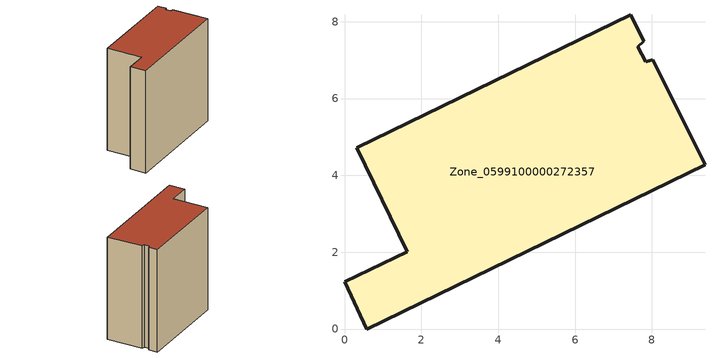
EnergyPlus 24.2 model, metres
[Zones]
Zone_0599100000272357
 floor ground (C_G): 9.38,4.28 0.58,0 0,1.23 1.63,2.01 0.32,4.72 7.46,8.17 7.79,7.49 7.63,7.34 7.84,6.96 8.03,7.01 z0.96
 wall outside (C_F): 0.58,0 9.38,4.28 8.03,7.01 7.84,6.96 7.63,7.34 7.79,7.49 7.46,8.17 0.32,4.72 1.63,2.01 0,1.23 0.58,0 z0.96:9.75
 roof outside (C_R): 9.38,4.28 8.03,7.01 7.84,6.96 7.63,7.34 7.79,7.49 7.46,8.17 0.32,4.72 1.63,2.01 0,1.23 0.58,0 z9.75
[BUILDING]
Pand.0599100000272357: North Axis=0; Terrain=City; Loads Convergence Tolerance Value=0.04; Temperature Convergence Tolerance Value=0.4; Solar Distribution=FullExterior; Maximum Number of Warmup Days=25; Minimum Number of Warmup Days=1
[Site:Location]
Rotterdam.The.Hague.AP_ZH_NLD Design_Conditions: Latitude=51.96; Longitude=4.45; Time Zone=1; Elevation=-4.5
[SITE:GROUNDTEMPERATURE:BUILDINGSURFACE]
18, 18, 18, 18, 18, 18, 18, 18, 18, 18, 18, 18
[MATERIAL] Thermal Absorptance=0.9; Solar Absorptance=0.7; Visible Absorptance=0.7
Name | Roughness | Thickness | Conductivity | Density | Specific Heat
G.TI.1946 | MediumSmooth | 0.15 | 1 | 540 | 1210
F.TI.1946 | Rough | 0.3 | 0.857143 | 1920 | 840
R.TI.1946 | MediumRough | 0.2 | 0.1 | 1500 | 1000
[CONSTRUCTION]
C_G: G.TI.1946
C_F: F.TI.1946
C_R: R.TI.1946
[ZONE]
Zone_0599100000272357: Type=1; Multiplier=1; Ceiling Height=Autocalculate; Volume=Autocalculate; Floor Area=autocalculate; Part of Total Floor Area=Yes
[ZONEINFILTRATION:DESIGNFLOWRATE]
Infil_Zone_0599100000272357: Zone or ZoneList or Space or SpaceList=Zone_0599100000272357; Schedule=AlwaysOn; Design Flow Rate Calculation Method=Flow/Area; Flow Rate per Floor Area=0.003; Constant Term Coefficient=1; Temperature Term Coefficient=0; Velocity Term Coefficient=0; Velocity Squared Term Coefficient=0
[HVACTEMPLATE:ZONE:IDEALLOADSAIRSYSTEM]
Zone_0599100000272357: Maximum Heating Supply Air Temperature=50; Minimum Cooling Supply Air Temperature=13; Maximum Heating Supply Air Humidity Ratio=0.0156; Minimum Cooling Supply Air Humidity Ratio=0.0077; Heating Limit=NoLimit; Cooling Limit=NoLimit; Dehumidification Control Type=ConstantSensibleHeatRatio; Cooling Sensible Heat Ratio=0.7; Dehumidification Setpoint=60; Humidification Control Type=None; Humidification Setpoint=30; Outdoor Air Method=None; Outdoor Air Flow Rate per Person=0.00944; Outdoor Air Flow Rate per Zone Floor Area=0; Outdoor Air Flow Rate per Zone=0; Demand Controlled Ventilation Type=None; Outdoor Air Economizer Type=NoEconomizer; Heat Recovery Type=None; Sensible Heat Recovery Effectiveness=0.7; Latent Heat Recovery Effectiveness=0.65
[ZONECONTROL:THERMOSTAT]
ThermostatControl_Zone_0599100000272357: Zone or ZoneList=Zone_0599100000272357; Control Type Schedule=DualSetpointControlType; Control 1=Thermostat_Zone_0599100000272357; Temperature Difference Between Cutout And Setpoint=0
[THERMOSTATSETPOINT:DUALSETPOINT]
Thermostat_Zone_0599100000272357: Heating Setpoint Temperature Schedule=HeatingSetpoint_Zone_0599100000272357; Cooling Setpoint Temperature Schedule=CoolingSetpoint_Zone_0599100000272357
[SCHEDULE:COMPACT]
HeatingSetpoint_Zone_0599100000272357: Through: 12/31, For: AllDays, Until: 24:00, 21
CoolingSetpoint_Zone_0599100000272357: Through: 12/31, For: AllDays, Until: 24:00, 24
DualSetpointControlType: Through: 12/31, For: AllDays, Until: 24:00, 4
AlwaysOn: Through: 12/31, For: AllDays, Until: 24:00, 1
